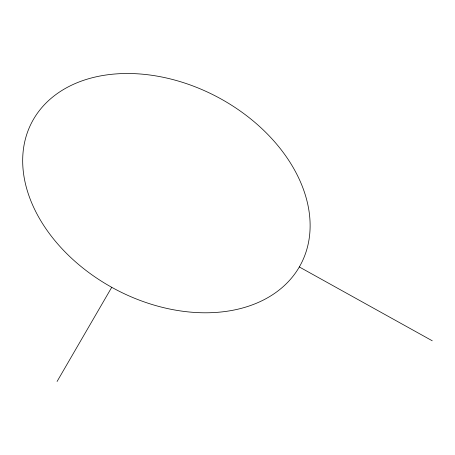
<?xml version="1.0" encoding="UTF-8"?>
<svg xmlns="http://www.w3.org/2000/svg" width="455" height="455" viewBox="0 0 455 455"><rect width="100%" height="100%" fill="white"/><g stroke="black" fill="none" stroke-linecap="round" stroke-linejoin="round"><path stroke-width="0.68" d="M57.074 381.478L111.737 287.31M299.322 266.966A152.078 108.842 27.9 0 0 147.272 74.688A152.078 108.842 27.9 0 0 52.598 237.783A152.078 108.842 27.9 0 0 299.322 266.966L432.25 340.784"/></g></svg>
